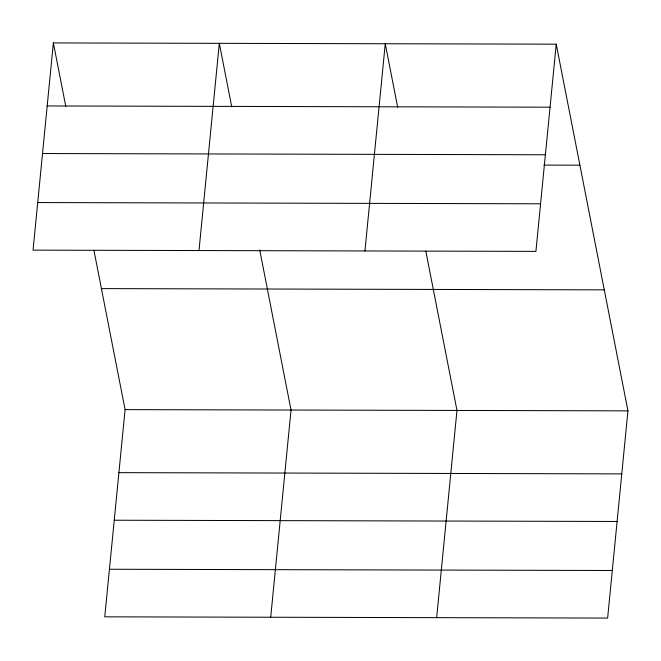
<?xml version="1.0" encoding="UTF-8"?>
<svg xmlns="http://www.w3.org/2000/svg" width="661" height="661" viewBox="0 0 661 661"><rect width="100%" height="100%" fill="white"/><g stroke="black" fill="none" stroke-linecap="round" stroke-linejoin="round"><path stroke-width="0.99" d="M53.367 42.924L33.05 250.139L535.914 251.378L556.232 44.171L53.367 42.924L65.794 106.454M93.945 250.403L125.086 409.622L104.769 616.829L607.633 618.076L627.95 410.861L556.232 44.171M198.994 250.544L219.312 43.337L231.738 106.867M270.713 617.242L291.03 410.035L259.699 249.808M364.938 250.957L385.256 43.75L397.682 107.28M436.657 617.647L456.974 410.44L425.833 251.23M47.187 105.95L550.051 107.189M42.519 153.534L545.383 154.773M543.846 165.093L579.895 165.176M37.718 202.555L540.582 203.795M101.422 288.609L604.286 289.857M125.086 409.622L627.95 410.861M118.906 472.648L621.77 473.887M114.246 520.224L617.101 521.471M109.437 569.253L612.301 570.493"/></g></svg>
